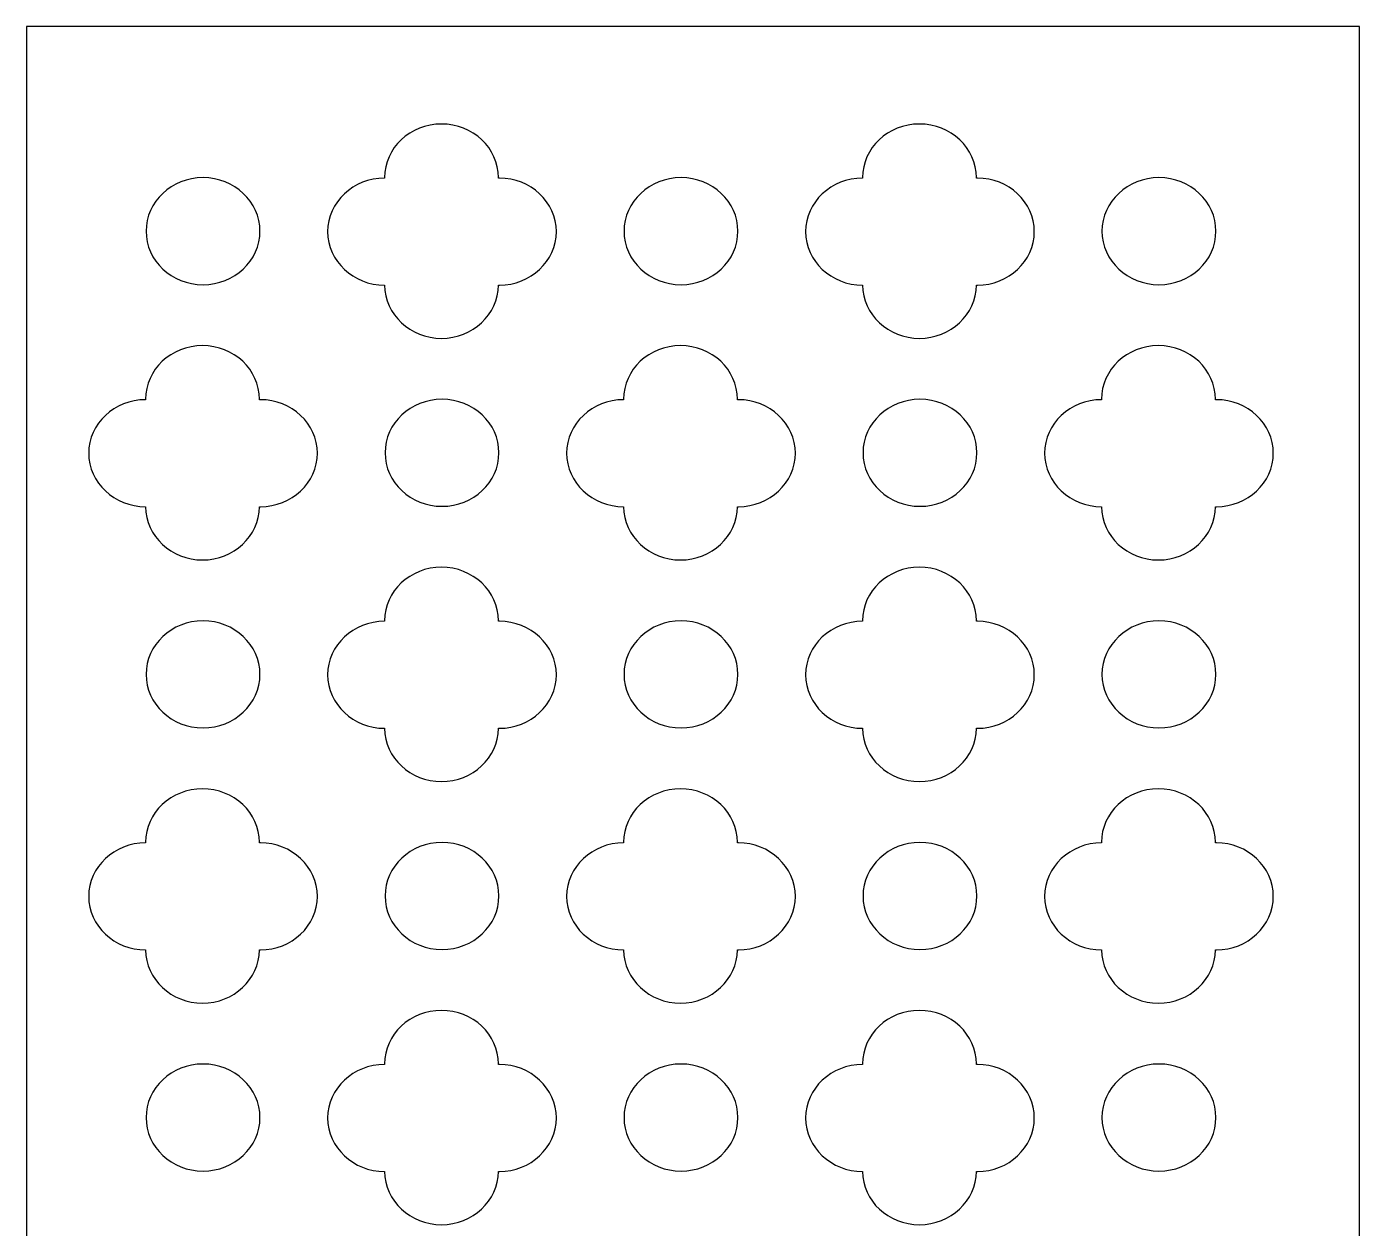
# Model space of a CAD drawing. Header units: centimetres. Extents: x -14.3 to -8.1, y -2.9 to 9.
# Drawn here: x -14.32 to -8.13, y 3.42 to 9 of the extents above; entities that cross this region are included whole.
import ezdxf

# ---------------------------------------------------------------- set-up
doc = ezdxf.new("R2010")
doc.units = ezdxf.units.CM
doc.header["$MEASUREMENT"] = 0
doc.layers.add('layer 1', color=7, linetype='Continuous')

msp = doc.modelspace()

# ---------------------------------------------------------------- linework, layer by layer
at = {"layer": 'layer 1'}
for points, knots in [([(-14.31586, 9.00077), (-14.31586, 9.00077), (-8.13449, 9.00077), (-8.13449, 9.00077), (-8.13449, 9.00077), (-8.13449, 5.02672), (-8.13449, 1.05266), (-8.13449, -2.9214), (-8.13449, -2.9214), (-8.13449, -2.9214), (-14.31586, -2.9214), (-14.31586, -2.9214), (-14.31586, -2.9214), (-14.31586, 1.05266), (-14.31586, 5.02672), (-14.31586, 9.00077)], [0, 0, 0, 0, 0.2, 0.2, 0.2, 0.2, 0.4, 0.4, 0.4, 0.4, 0.6, 0.6, 0.6, 0.6, 1, 1, 1, 1]), ([(-12.91971, 8.04976), (-12.91971, 8.18646), (-12.80123, 8.29793), (-12.65583, 8.29811), (-12.65583, 8.29811), (-12.65584, 8.29892), (-12.65587, 8.29973), (-12.65587, 8.30054), (-12.65587, 8.30054), (-12.65587, 8.43734), (-12.53721, 8.54889), (-12.39166, 8.54889), (-12.39166, 8.54889), (-12.24621, 8.54889), (-12.12755, 8.43734), (-12.12755, 8.30054), (-12.12755, 8.30054), (-12.12755, 8.29971), (-12.12757, 8.29888), (-12.12758, 8.29806), (-12.12758, 8.29806), (-12.12608, 8.29809), (-12.12459, 8.29811), (-12.12309, 8.29811), (-12.12309, 8.29811), (-11.97764, 8.29811), (-11.85898, 8.18656), (-11.85898, 8.04976), (-11.85898, 8.04976), (-11.85898, 7.91291), (-11.97764, 7.80136), (-12.12309, 7.80136), (-12.12309, 7.80136), (-12.12458, 7.80136), (-12.12607, 7.80139), (-12.12756, 7.80141), (-12.12756, 7.80141), (-12.12839, 7.66521), (-12.24671, 7.55443), (-12.39166, 7.55443), (-12.39166, 7.55443), (-12.53669, 7.55443), (-12.655, 7.66519), (-12.65585, 7.80136), (-12.65585, 7.80136), (-12.80124, 7.80155), (-12.91971, 7.91303), (-12.91971, 8.04976)], [0, 0, 0, 0, 0.0769231, 0.0769231, 0.0769231, 0.0769231, 0.1538462, 0.1538462, 0.1538462, 0.1538462, 0.2307692, 0.2307692, 0.2307692, 0.2307692, 0.3076923, 0.3076923, 0.3076923, 0.3076923, 0.3846154, 0.3846154, 0.3846154, 0.3846154, 0.4615385, 0.4615385, 0.4615385, 0.4615385, 0.5384615, 0.5384615, 0.5384615, 0.5384615, 0.6153846, 0.6153846, 0.6153846, 0.6153846, 0.6923077, 0.6923077, 0.6923077, 0.6923077, 0.7692308, 0.7692308, 0.7692308, 0.7692308, 0.8461538, 0.8461538, 0.8461538, 0.8461538, 1, 1, 1, 1]), ([(-10.70279, 8.04976), (-10.70279, 8.18646), (-10.58432, 8.29793), (-10.43892, 8.29811), (-10.43892, 8.29811), (-10.43893, 8.29892), (-10.43895, 8.29973), (-10.43895, 8.30054), (-10.43895, 8.30054), (-10.43895, 8.43734), (-10.32029, 8.54889), (-10.17474, 8.54889), (-10.17474, 8.54889), (-10.02929, 8.54889), (-9.91063, 8.43734), (-9.91063, 8.30054), (-9.91063, 8.30054), (-9.91063, 8.29971), (-9.91066, 8.29888), (-9.91066, 8.29806), (-9.91066, 8.29806), (-9.90917, 8.29809), (-9.90767, 8.29811), (-9.90617, 8.29811), (-9.90617, 8.29811), (-9.76072, 8.29811), (-9.64206, 8.18656), (-9.64206, 8.04976), (-9.64206, 8.04976), (-9.64206, 7.91291), (-9.76072, 7.80136), (-9.90617, 7.80136), (-9.90617, 7.80136), (-9.90767, 7.80136), (-9.90916, 7.80139), (-9.91065, 7.80141), (-9.91065, 7.80141), (-9.91147, 7.66521), (-10.0298, 7.55443), (-10.17474, 7.55443), (-10.17474, 7.55443), (-10.31977, 7.55443), (-10.43808, 7.66519), (-10.43893, 7.80136), (-10.43893, 7.80136), (-10.58432, 7.80155), (-10.70279, 7.91303), (-10.70279, 8.04976)], [0, 0, 0, 0, 0.0769231, 0.0769231, 0.0769231, 0.0769231, 0.1538462, 0.1538462, 0.1538462, 0.1538462, 0.2307692, 0.2307692, 0.2307692, 0.2307692, 0.3076923, 0.3076923, 0.3076923, 0.3076923, 0.3846154, 0.3846154, 0.3846154, 0.3846154, 0.4615385, 0.4615385, 0.4615385, 0.4615385, 0.5384615, 0.5384615, 0.5384615, 0.5384615, 0.6153846, 0.6153846, 0.6153846, 0.6153846, 0.6923077, 0.6923077, 0.6923077, 0.6923077, 0.7692308, 0.7692308, 0.7692308, 0.7692308, 0.8461538, 0.8461538, 0.8461538, 0.8461538, 1, 1, 1, 1]), ([(-13.76196, 8.05169), (-13.76196, 8.18849), (-13.6433, 8.30004), (-13.49775, 8.30004), (-13.49775, 8.30004), (-13.3523, 8.30004), (-13.23364, 8.18849), (-13.23364, 8.05169), (-13.23364, 8.05169), (-13.23364, 7.91484), (-13.3523, 7.80329), (-13.49775, 7.80329), (-13.49775, 7.80329), (-13.6433, 7.80329), (-13.76196, 7.91484), (-13.76196, 8.05169)], [0, 0, 0, 0, 0.2, 0.2, 0.2, 0.2, 0.4, 0.4, 0.4, 0.4, 0.6, 0.6, 0.6, 0.6, 1, 1, 1, 1]), ([(-11.54504, 8.05169), (-11.54504, 8.18849), (-11.42638, 8.30004), (-11.28083, 8.30004), (-11.28083, 8.30004), (-11.13538, 8.30004), (-11.01672, 8.18849), (-11.01672, 8.05169), (-11.01672, 8.05169), (-11.01672, 7.91484), (-11.13538, 7.80329), (-11.28083, 7.80329), (-11.28083, 7.80329), (-11.42638, 7.80329), (-11.54504, 7.91484), (-11.54504, 8.05169)], [0, 0, 0, 0, 0.2, 0.2, 0.2, 0.2, 0.4, 0.4, 0.4, 0.4, 0.6, 0.6, 0.6, 0.6, 1, 1, 1, 1]), ([(-9.32813, 8.05169), (-9.32813, 8.18849), (-9.20947, 8.30004), (-9.06391, 8.30004), (-9.06391, 8.30004), (-8.91847, 8.30004), (-8.7998, 8.18849), (-8.7998, 8.05169), (-8.7998, 8.05169), (-8.7998, 7.91484), (-8.91847, 7.80329), (-9.06391, 7.80329), (-9.06391, 7.80329), (-9.20947, 7.80329), (-9.32813, 7.91484), (-9.32813, 8.05169)], [0, 0, 0, 0, 0.2, 0.2, 0.2, 0.2, 0.4, 0.4, 0.4, 0.4, 0.6, 0.6, 0.6, 0.6, 1, 1, 1, 1]), ([(-14.02816, 7.02157), (-14.02816, 7.15826), (-13.90969, 7.26974), (-13.76429, 7.26992), (-13.76429, 7.26992), (-13.7643, 7.27073), (-13.76433, 7.27154), (-13.76433, 7.27235), (-13.76433, 7.27235), (-13.76433, 7.40915), (-13.64567, 7.5207), (-13.50012, 7.5207), (-13.50012, 7.5207), (-13.35467, 7.5207), (-13.23601, 7.40915), (-13.23601, 7.27235), (-13.23601, 7.27235), (-13.23601, 7.27152), (-13.23603, 7.27069), (-13.23604, 7.26987), (-13.23604, 7.26987), (-13.23454, 7.26989), (-13.23305, 7.26992), (-13.23155, 7.26992), (-13.23155, 7.26992), (-13.0861, 7.26992), (-12.96744, 7.15837), (-12.96744, 7.02157), (-12.96744, 7.02157), (-12.96744, 6.88472), (-13.0861, 6.77316), (-13.23155, 6.77316), (-13.23155, 6.77316), (-13.23304, 6.77316), (-13.23453, 6.7732), (-13.23602, 6.77322), (-13.23602, 6.77322), (-13.23685, 6.63702), (-13.35517, 6.52624), (-13.50012, 6.52624), (-13.50012, 6.52624), (-13.64514, 6.52624), (-13.76346, 6.63699), (-13.76431, 6.77317), (-13.76431, 6.77317), (-13.9097, 6.77335), (-14.02816, 6.88483), (-14.02816, 7.02157)], [0, 0, 0, 0, 0.0769231, 0.0769231, 0.0769231, 0.0769231, 0.1538462, 0.1538462, 0.1538462, 0.1538462, 0.2307692, 0.2307692, 0.2307692, 0.2307692, 0.3076923, 0.3076923, 0.3076923, 0.3076923, 0.3846154, 0.3846154, 0.3846154, 0.3846154, 0.4615385, 0.4615385, 0.4615385, 0.4615385, 0.5384615, 0.5384615, 0.5384615, 0.5384615, 0.6153846, 0.6153846, 0.6153846, 0.6153846, 0.6923077, 0.6923077, 0.6923077, 0.6923077, 0.7692308, 0.7692308, 0.7692308, 0.7692308, 0.8461538, 0.8461538, 0.8461538, 0.8461538, 1, 1, 1, 1]), ([(-11.81125, 7.02157), (-11.81125, 7.15826), (-11.69277, 7.26974), (-11.54738, 7.26992), (-11.54738, 7.26992), (-11.54738, 7.27073), (-11.54741, 7.27154), (-11.54741, 7.27235), (-11.54741, 7.27235), (-11.54741, 7.40915), (-11.42875, 7.5207), (-11.2832, 7.5207), (-11.2832, 7.5207), (-11.13775, 7.5207), (-11.01909, 7.40915), (-11.01909, 7.27235), (-11.01909, 7.27235), (-11.01909, 7.27152), (-11.01912, 7.27069), (-11.01912, 7.26987), (-11.01912, 7.26987), (-11.01762, 7.26989), (-11.01613, 7.26992), (-11.01463, 7.26992), (-11.01463, 7.26992), (-10.86918, 7.26992), (-10.75052, 7.15837), (-10.75052, 7.02157), (-10.75052, 7.02157), (-10.75052, 6.88472), (-10.86918, 6.77316), (-11.01463, 6.77316), (-11.01463, 6.77316), (-11.01613, 6.77316), (-11.01762, 6.7732), (-11.01911, 6.77322), (-11.01911, 6.77322), (-11.01993, 6.63702), (-11.13826, 6.52624), (-11.2832, 6.52624), (-11.2832, 6.52624), (-11.42823, 6.52624), (-11.54654, 6.63699), (-11.54739, 6.77317), (-11.54739, 6.77317), (-11.69278, 6.77335), (-11.81125, 6.88483), (-11.81125, 7.02157)], [0, 0, 0, 0, 0.0769231, 0.0769231, 0.0769231, 0.0769231, 0.1538462, 0.1538462, 0.1538462, 0.1538462, 0.2307692, 0.2307692, 0.2307692, 0.2307692, 0.3076923, 0.3076923, 0.3076923, 0.3076923, 0.3846154, 0.3846154, 0.3846154, 0.3846154, 0.4615385, 0.4615385, 0.4615385, 0.4615385, 0.5384615, 0.5384615, 0.5384615, 0.5384615, 0.6153846, 0.6153846, 0.6153846, 0.6153846, 0.6923077, 0.6923077, 0.6923077, 0.6923077, 0.7692308, 0.7692308, 0.7692308, 0.7692308, 0.8461538, 0.8461538, 0.8461538, 0.8461538, 1, 1, 1, 1]), ([(-9.59433, 7.02157), (-9.59433, 7.15826), (-9.47586, 7.26974), (-9.33046, 7.26992), (-9.33046, 7.26992), (-9.33047, 7.27073), (-9.3305, 7.27154), (-9.3305, 7.27235), (-9.3305, 7.27235), (-9.3305, 7.40915), (-9.21183, 7.5207), (-9.06628, 7.5207), (-9.06628, 7.5207), (-8.92083, 7.5207), (-8.80217, 7.40915), (-8.80217, 7.27235), (-8.80217, 7.27235), (-8.80217, 7.27152), (-8.8022, 7.27069), (-8.80221, 7.26987), (-8.80221, 7.26987), (-8.80071, 7.26989), (-8.79922, 7.26992), (-8.79771, 7.26992), (-8.79771, 7.26992), (-8.65227, 7.26992), (-8.53361, 7.15837), (-8.53361, 7.02157), (-8.53361, 7.02157), (-8.53361, 6.88472), (-8.65227, 6.77316), (-8.79771, 6.77316), (-8.79771, 6.77316), (-8.79921, 6.77316), (-8.8007, 6.7732), (-8.80219, 6.77322), (-8.80219, 6.77322), (-8.80301, 6.63702), (-8.92134, 6.52624), (-9.06628, 6.52624), (-9.06628, 6.52624), (-9.21131, 6.52624), (-9.32962, 6.63699), (-9.33047, 6.77317), (-9.33047, 6.77317), (-9.47586, 6.77335), (-9.59433, 6.88483), (-9.59433, 7.02157)], [0, 0, 0, 0, 0.0769231, 0.0769231, 0.0769231, 0.0769231, 0.1538462, 0.1538462, 0.1538462, 0.1538462, 0.2307692, 0.2307692, 0.2307692, 0.2307692, 0.3076923, 0.3076923, 0.3076923, 0.3076923, 0.3846154, 0.3846154, 0.3846154, 0.3846154, 0.4615385, 0.4615385, 0.4615385, 0.4615385, 0.5384615, 0.5384615, 0.5384615, 0.5384615, 0.6153846, 0.6153846, 0.6153846, 0.6153846, 0.6923077, 0.6923077, 0.6923077, 0.6923077, 0.7692308, 0.7692308, 0.7692308, 0.7692308, 0.8461538, 0.8461538, 0.8461538, 0.8461538, 1, 1, 1, 1]), ([(-12.6535, 7.0235), (-12.6535, 7.1603), (-12.53484, 7.27185), (-12.38929, 7.27185), (-12.38929, 7.27185), (-12.24384, 7.27185), (-12.12518, 7.1603), (-12.12518, 7.0235), (-12.12518, 7.0235), (-12.12518, 6.88665), (-12.24384, 6.77509), (-12.38929, 6.77509), (-12.38929, 6.77509), (-12.53484, 6.77509), (-12.6535, 6.88665), (-12.6535, 7.0235)], [0, 0, 0, 0, 0.2, 0.2, 0.2, 0.2, 0.4, 0.4, 0.4, 0.4, 0.6, 0.6, 0.6, 0.6, 1, 1, 1, 1]), ([(-10.43659, 7.0235), (-10.43659, 7.1603), (-10.31792, 7.27185), (-10.17237, 7.27185), (-10.17237, 7.27185), (-10.02692, 7.27185), (-9.90826, 7.1603), (-9.90826, 7.0235), (-9.90826, 7.0235), (-9.90826, 6.88665), (-10.02692, 6.77509), (-10.17237, 6.77509), (-10.17237, 6.77509), (-10.31792, 6.77509), (-10.43659, 6.88665), (-10.43659, 7.0235)], [0, 0, 0, 0, 0.2, 0.2, 0.2, 0.2, 0.4, 0.4, 0.4, 0.4, 0.6, 0.6, 0.6, 0.6, 1, 1, 1, 1]), ([(-12.91971, 5.99338), (-12.91971, 6.13007), (-12.80123, 6.24154), (-12.65583, 6.24172), (-12.65583, 6.24172), (-12.65584, 6.24253), (-12.65587, 6.24335), (-12.65587, 6.24415), (-12.65587, 6.24415), (-12.65587, 6.38096), (-12.53721, 6.49251), (-12.39166, 6.49251), (-12.39166, 6.49251), (-12.24621, 6.49251), (-12.12755, 6.38096), (-12.12755, 6.24415), (-12.12755, 6.24415), (-12.12755, 6.24332), (-12.12757, 6.24251), (-12.12758, 6.24168), (-12.12758, 6.24168), (-12.12608, 6.2417), (-12.12459, 6.24173), (-12.12309, 6.24173), (-12.12309, 6.24173), (-11.97764, 6.24173), (-11.85898, 6.13018), (-11.85898, 5.99338), (-11.85898, 5.99338), (-11.85898, 5.85652), (-11.97764, 5.74497), (-12.12309, 5.74497), (-12.12309, 5.74497), (-12.12458, 5.74497), (-12.12607, 5.745), (-12.12756, 5.74503), (-12.12756, 5.74503), (-12.12839, 5.60883), (-12.24671, 5.49804), (-12.39166, 5.49804), (-12.39166, 5.49804), (-12.53669, 5.49804), (-12.655, 5.6088), (-12.65585, 5.74498), (-12.65585, 5.74498), (-12.80124, 5.74516), (-12.91971, 5.85664), (-12.91971, 5.99338)], [0, 0, 0, 0, 0.0769231, 0.0769231, 0.0769231, 0.0769231, 0.1538462, 0.1538462, 0.1538462, 0.1538462, 0.2307692, 0.2307692, 0.2307692, 0.2307692, 0.3076923, 0.3076923, 0.3076923, 0.3076923, 0.3846154, 0.3846154, 0.3846154, 0.3846154, 0.4615385, 0.4615385, 0.4615385, 0.4615385, 0.5384615, 0.5384615, 0.5384615, 0.5384615, 0.6153846, 0.6153846, 0.6153846, 0.6153846, 0.6923077, 0.6923077, 0.6923077, 0.6923077, 0.7692308, 0.7692308, 0.7692308, 0.7692308, 0.8461538, 0.8461538, 0.8461538, 0.8461538, 1, 1, 1, 1]), ([(-10.70279, 5.99338), (-10.70279, 6.13007), (-10.58432, 6.24154), (-10.43892, 6.24172), (-10.43892, 6.24172), (-10.43893, 6.24253), (-10.43895, 6.24335), (-10.43895, 6.24415), (-10.43895, 6.24415), (-10.43895, 6.38096), (-10.32029, 6.49251), (-10.17474, 6.49251), (-10.17474, 6.49251), (-10.02929, 6.49251), (-9.91063, 6.38096), (-9.91063, 6.24415), (-9.91063, 6.24415), (-9.91063, 6.24332), (-9.91066, 6.24251), (-9.91066, 6.24168), (-9.91066, 6.24168), (-9.90917, 6.2417), (-9.90767, 6.24173), (-9.90617, 6.24173), (-9.90617, 6.24173), (-9.76072, 6.24173), (-9.64206, 6.13018), (-9.64206, 5.99338), (-9.64206, 5.99338), (-9.64206, 5.85652), (-9.76072, 5.74497), (-9.90617, 5.74497), (-9.90617, 5.74497), (-9.90767, 5.74497), (-9.90916, 5.745), (-9.91065, 5.74503), (-9.91065, 5.74503), (-9.91147, 5.60883), (-10.0298, 5.49804), (-10.17474, 5.49804), (-10.17474, 5.49804), (-10.31977, 5.49804), (-10.43808, 5.6088), (-10.43893, 5.74498), (-10.43893, 5.74498), (-10.58432, 5.74516), (-10.70279, 5.85664), (-10.70279, 5.99338)], [0, 0, 0, 0, 0.0769231, 0.0769231, 0.0769231, 0.0769231, 0.1538462, 0.1538462, 0.1538462, 0.1538462, 0.2307692, 0.2307692, 0.2307692, 0.2307692, 0.3076923, 0.3076923, 0.3076923, 0.3076923, 0.3846154, 0.3846154, 0.3846154, 0.3846154, 0.4615385, 0.4615385, 0.4615385, 0.4615385, 0.5384615, 0.5384615, 0.5384615, 0.5384615, 0.6153846, 0.6153846, 0.6153846, 0.6153846, 0.6923077, 0.6923077, 0.6923077, 0.6923077, 0.7692308, 0.7692308, 0.7692308, 0.7692308, 0.8461538, 0.8461538, 0.8461538, 0.8461538, 1, 1, 1, 1]), ([(-13.76196, 5.9953), (-13.76196, 6.13211), (-13.6433, 6.24366), (-13.49775, 6.24366), (-13.49775, 6.24366), (-13.3523, 6.24366), (-13.23364, 6.13211), (-13.23364, 5.9953), (-13.23364, 5.9953), (-13.23364, 5.85845), (-13.3523, 5.7469), (-13.49775, 5.7469), (-13.49775, 5.7469), (-13.6433, 5.7469), (-13.76196, 5.85845), (-13.76196, 5.9953)], [0, 0, 0, 0, 0.2, 0.2, 0.2, 0.2, 0.4, 0.4, 0.4, 0.4, 0.6, 0.6, 0.6, 0.6, 1, 1, 1, 1]), ([(-11.54504, 5.9953), (-11.54504, 6.13211), (-11.42638, 6.24366), (-11.28083, 6.24366), (-11.28083, 6.24366), (-11.13538, 6.24366), (-11.01672, 6.13211), (-11.01672, 5.9953), (-11.01672, 5.9953), (-11.01672, 5.85845), (-11.13538, 5.7469), (-11.28083, 5.7469), (-11.28083, 5.7469), (-11.42638, 5.7469), (-11.54504, 5.85845), (-11.54504, 5.9953)], [0, 0, 0, 0, 0.2, 0.2, 0.2, 0.2, 0.4, 0.4, 0.4, 0.4, 0.6, 0.6, 0.6, 0.6, 1, 1, 1, 1]), ([(-9.32813, 5.9953), (-9.32813, 6.13211), (-9.20947, 6.24366), (-9.06391, 6.24366), (-9.06391, 6.24366), (-8.91847, 6.24366), (-8.7998, 6.13211), (-8.7998, 5.9953), (-8.7998, 5.9953), (-8.7998, 5.85845), (-8.91847, 5.7469), (-9.06391, 5.7469), (-9.06391, 5.7469), (-9.20947, 5.7469), (-9.32813, 5.85845), (-9.32813, 5.9953)], [0, 0, 0, 0, 0.2, 0.2, 0.2, 0.2, 0.4, 0.4, 0.4, 0.4, 0.6, 0.6, 0.6, 0.6, 1, 1, 1, 1]), ([(-14.02816, 4.96518), (-14.02816, 5.10187), (-13.90969, 5.21336), (-13.76429, 5.21353), (-13.76429, 5.21353), (-13.7643, 5.21434), (-13.76433, 5.21515), (-13.76433, 5.21596), (-13.76433, 5.21596), (-13.76433, 5.35276), (-13.64567, 5.46431), (-13.50012, 5.46431), (-13.50012, 5.46431), (-13.35467, 5.46431), (-13.23601, 5.35276), (-13.23601, 5.21596), (-13.23601, 5.21596), (-13.23601, 5.21513), (-13.23603, 5.21431), (-13.23604, 5.21348), (-13.23604, 5.21348), (-13.23454, 5.21351), (-13.23305, 5.21354), (-13.23155, 5.21354), (-13.23155, 5.21354), (-13.0861, 5.21354), (-12.96744, 5.10198), (-12.96744, 4.96518), (-12.96744, 4.96518), (-12.96744, 4.82833), (-13.0861, 4.71678), (-13.23155, 4.71678), (-13.23155, 4.71678), (-13.23304, 4.71678), (-13.23453, 4.71681), (-13.23602, 4.71683), (-13.23602, 4.71683), (-13.23685, 4.58063), (-13.35517, 4.46985), (-13.50012, 4.46985), (-13.50012, 4.46985), (-13.64514, 4.46985), (-13.76346, 4.58061), (-13.76431, 4.71678), (-13.76431, 4.71678), (-13.9097, 4.71697), (-14.02816, 4.82844), (-14.02816, 4.96518)], [0, 0, 0, 0, 0.0769231, 0.0769231, 0.0769231, 0.0769231, 0.1538462, 0.1538462, 0.1538462, 0.1538462, 0.2307692, 0.2307692, 0.2307692, 0.2307692, 0.3076923, 0.3076923, 0.3076923, 0.3076923, 0.3846154, 0.3846154, 0.3846154, 0.3846154, 0.4615385, 0.4615385, 0.4615385, 0.4615385, 0.5384615, 0.5384615, 0.5384615, 0.5384615, 0.6153846, 0.6153846, 0.6153846, 0.6153846, 0.6923077, 0.6923077, 0.6923077, 0.6923077, 0.7692308, 0.7692308, 0.7692308, 0.7692308, 0.8461538, 0.8461538, 0.8461538, 0.8461538, 1, 1, 1, 1]), ([(-11.81125, 4.96518), (-11.81125, 5.10187), (-11.69277, 5.21336), (-11.54738, 5.21353), (-11.54738, 5.21353), (-11.54738, 5.21434), (-11.54741, 5.21515), (-11.54741, 5.21596), (-11.54741, 5.21596), (-11.54741, 5.35276), (-11.42875, 5.46431), (-11.2832, 5.46431), (-11.2832, 5.46431), (-11.13775, 5.46431), (-11.01909, 5.35276), (-11.01909, 5.21596), (-11.01909, 5.21596), (-11.01909, 5.21513), (-11.01912, 5.21431), (-11.01912, 5.21348), (-11.01912, 5.21348), (-11.01762, 5.21351), (-11.01613, 5.21354), (-11.01463, 5.21354), (-11.01463, 5.21354), (-10.86918, 5.21354), (-10.75052, 5.10198), (-10.75052, 4.96518), (-10.75052, 4.96518), (-10.75052, 4.82833), (-10.86918, 4.71678), (-11.01463, 4.71678), (-11.01463, 4.71678), (-11.01613, 4.71678), (-11.01762, 4.71681), (-11.01911, 4.71683), (-11.01911, 4.71683), (-11.01993, 4.58063), (-11.13826, 4.46985), (-11.2832, 4.46985), (-11.2832, 4.46985), (-11.42823, 4.46985), (-11.54654, 4.58061), (-11.54739, 4.71678), (-11.54739, 4.71678), (-11.69278, 4.71697), (-11.81125, 4.82844), (-11.81125, 4.96518)], [0, 0, 0, 0, 0.0769231, 0.0769231, 0.0769231, 0.0769231, 0.1538462, 0.1538462, 0.1538462, 0.1538462, 0.2307692, 0.2307692, 0.2307692, 0.2307692, 0.3076923, 0.3076923, 0.3076923, 0.3076923, 0.3846154, 0.3846154, 0.3846154, 0.3846154, 0.4615385, 0.4615385, 0.4615385, 0.4615385, 0.5384615, 0.5384615, 0.5384615, 0.5384615, 0.6153846, 0.6153846, 0.6153846, 0.6153846, 0.6923077, 0.6923077, 0.6923077, 0.6923077, 0.7692308, 0.7692308, 0.7692308, 0.7692308, 0.8461538, 0.8461538, 0.8461538, 0.8461538, 1, 1, 1, 1]), ([(-9.59433, 4.96518), (-9.59433, 5.10187), (-9.47586, 5.21336), (-9.33046, 5.21353), (-9.33046, 5.21353), (-9.33047, 5.21434), (-9.3305, 5.21515), (-9.3305, 5.21596), (-9.3305, 5.21596), (-9.3305, 5.35276), (-9.21183, 5.46431), (-9.06628, 5.46431), (-9.06628, 5.46431), (-8.92083, 5.46431), (-8.80217, 5.35276), (-8.80217, 5.21596), (-8.80217, 5.21596), (-8.80217, 5.21513), (-8.8022, 5.21431), (-8.80221, 5.21348), (-8.80221, 5.21348), (-8.80071, 5.21351), (-8.79922, 5.21354), (-8.79771, 5.21354), (-8.79771, 5.21354), (-8.65227, 5.21354), (-8.53361, 5.10198), (-8.53361, 4.96518), (-8.53361, 4.96518), (-8.53361, 4.82833), (-8.65227, 4.71678), (-8.79771, 4.71678), (-8.79771, 4.71678), (-8.79921, 4.71678), (-8.8007, 4.71681), (-8.80219, 4.71683), (-8.80219, 4.71683), (-8.80301, 4.58063), (-8.92134, 4.46985), (-9.06628, 4.46985), (-9.06628, 4.46985), (-9.21131, 4.46985), (-9.32962, 4.58061), (-9.33047, 4.71678), (-9.33047, 4.71678), (-9.47586, 4.71697), (-9.59433, 4.82844), (-9.59433, 4.96518)], [0, 0, 0, 0, 0.0769231, 0.0769231, 0.0769231, 0.0769231, 0.1538462, 0.1538462, 0.1538462, 0.1538462, 0.2307692, 0.2307692, 0.2307692, 0.2307692, 0.3076923, 0.3076923, 0.3076923, 0.3076923, 0.3846154, 0.3846154, 0.3846154, 0.3846154, 0.4615385, 0.4615385, 0.4615385, 0.4615385, 0.5384615, 0.5384615, 0.5384615, 0.5384615, 0.6153846, 0.6153846, 0.6153846, 0.6153846, 0.6923077, 0.6923077, 0.6923077, 0.6923077, 0.7692308, 0.7692308, 0.7692308, 0.7692308, 0.8461538, 0.8461538, 0.8461538, 0.8461538, 1, 1, 1, 1]), ([(-12.6535, 4.96711), (-12.6535, 5.10391), (-12.53484, 5.21546), (-12.38929, 5.21546), (-12.38929, 5.21546), (-12.24384, 5.21546), (-12.12518, 5.10391), (-12.12518, 4.96711), (-12.12518, 4.96711), (-12.12518, 4.83026), (-12.24384, 4.71871), (-12.38929, 4.71871), (-12.38929, 4.71871), (-12.53484, 4.71871), (-12.6535, 4.83026), (-12.6535, 4.96711)], [0, 0, 0, 0, 0.2, 0.2, 0.2, 0.2, 0.4, 0.4, 0.4, 0.4, 0.6, 0.6, 0.6, 0.6, 1, 1, 1, 1]), ([(-10.43659, 4.96711), (-10.43659, 5.10391), (-10.31792, 5.21546), (-10.17237, 5.21546), (-10.17237, 5.21546), (-10.02692, 5.21546), (-9.90826, 5.10391), (-9.90826, 4.96711), (-9.90826, 4.96711), (-9.90826, 4.83026), (-10.02692, 4.71871), (-10.17237, 4.71871), (-10.17237, 4.71871), (-10.31792, 4.71871), (-10.43659, 4.83026), (-10.43659, 4.96711)], [0, 0, 0, 0, 0.2, 0.2, 0.2, 0.2, 0.4, 0.4, 0.4, 0.4, 0.6, 0.6, 0.6, 0.6, 1, 1, 1, 1]), ([(-12.91971, 3.93699), (-12.91971, 4.07368), (-12.80123, 4.18516), (-12.65583, 4.18534), (-12.65583, 4.18534), (-12.65584, 4.18615), (-12.65587, 4.18696), (-12.65587, 4.18777), (-12.65587, 4.18777), (-12.65587, 4.32457), (-12.53721, 4.43612), (-12.39166, 4.43612), (-12.39166, 4.43612), (-12.24621, 4.43612), (-12.12755, 4.32457), (-12.12755, 4.18777), (-12.12755, 4.18777), (-12.12755, 4.18694), (-12.12757, 4.18612), (-12.12758, 4.18529), (-12.12758, 4.18529), (-12.12608, 4.18531), (-12.12459, 4.18534), (-12.12309, 4.18534), (-12.12309, 4.18534), (-11.97764, 4.18534), (-11.85898, 4.07379), (-11.85898, 3.93699), (-11.85898, 3.93699), (-11.85898, 3.80014), (-11.97764, 3.68859), (-12.12309, 3.68859), (-12.12309, 3.68859), (-12.12458, 3.68859), (-12.12607, 3.68861), (-12.12756, 3.68864), (-12.12756, 3.68864), (-12.12839, 3.55244), (-12.24671, 3.44166), (-12.39166, 3.44166), (-12.39166, 3.44166), (-12.53669, 3.44166), (-12.655, 3.55241), (-12.65585, 3.68859), (-12.65585, 3.68859), (-12.80124, 3.68877), (-12.91971, 3.80025), (-12.91971, 3.93699)], [0, 0, 0, 0, 0.0769231, 0.0769231, 0.0769231, 0.0769231, 0.1538462, 0.1538462, 0.1538462, 0.1538462, 0.2307692, 0.2307692, 0.2307692, 0.2307692, 0.3076923, 0.3076923, 0.3076923, 0.3076923, 0.3846154, 0.3846154, 0.3846154, 0.3846154, 0.4615385, 0.4615385, 0.4615385, 0.4615385, 0.5384615, 0.5384615, 0.5384615, 0.5384615, 0.6153846, 0.6153846, 0.6153846, 0.6153846, 0.6923077, 0.6923077, 0.6923077, 0.6923077, 0.7692308, 0.7692308, 0.7692308, 0.7692308, 0.8461538, 0.8461538, 0.8461538, 0.8461538, 1, 1, 1, 1]), ([(-10.70279, 3.93699), (-10.70279, 4.07368), (-10.58432, 4.18516), (-10.43892, 4.18534), (-10.43892, 4.18534), (-10.43893, 4.18615), (-10.43895, 4.18696), (-10.43895, 4.18777), (-10.43895, 4.18777), (-10.43895, 4.32457), (-10.32029, 4.43612), (-10.17474, 4.43612), (-10.17474, 4.43612), (-10.02929, 4.43612), (-9.91063, 4.32457), (-9.91063, 4.18777), (-9.91063, 4.18777), (-9.91063, 4.18694), (-9.91066, 4.18612), (-9.91066, 4.18529), (-9.91066, 4.18529), (-9.90917, 4.18531), (-9.90767, 4.18534), (-9.90617, 4.18534), (-9.90617, 4.18534), (-9.76072, 4.18534), (-9.64206, 4.07379), (-9.64206, 3.93699), (-9.64206, 3.93699), (-9.64206, 3.80014), (-9.76072, 3.68859), (-9.90617, 3.68859), (-9.90617, 3.68859), (-9.90767, 3.68859), (-9.90916, 3.68861), (-9.91065, 3.68864), (-9.91065, 3.68864), (-9.91147, 3.55244), (-10.0298, 3.44166), (-10.17474, 3.44166), (-10.17474, 3.44166), (-10.31977, 3.44166), (-10.43808, 3.55241), (-10.43893, 3.68859), (-10.43893, 3.68859), (-10.58432, 3.68877), (-10.70279, 3.80025), (-10.70279, 3.93699)], [0, 0, 0, 0, 0.0769231, 0.0769231, 0.0769231, 0.0769231, 0.1538462, 0.1538462, 0.1538462, 0.1538462, 0.2307692, 0.2307692, 0.2307692, 0.2307692, 0.3076923, 0.3076923, 0.3076923, 0.3076923, 0.3846154, 0.3846154, 0.3846154, 0.3846154, 0.4615385, 0.4615385, 0.4615385, 0.4615385, 0.5384615, 0.5384615, 0.5384615, 0.5384615, 0.6153846, 0.6153846, 0.6153846, 0.6153846, 0.6923077, 0.6923077, 0.6923077, 0.6923077, 0.7692308, 0.7692308, 0.7692308, 0.7692308, 0.8461538, 0.8461538, 0.8461538, 0.8461538, 1, 1, 1, 1]), ([(-13.76196, 3.93892), (-13.76196, 4.07572), (-13.6433, 4.18727), (-13.49775, 4.18727), (-13.49775, 4.18727), (-13.3523, 4.18727), (-13.23364, 4.07572), (-13.23364, 3.93892), (-13.23364, 3.93892), (-13.23364, 3.80206), (-13.3523, 3.69051), (-13.49775, 3.69051), (-13.49775, 3.69051), (-13.6433, 3.69051), (-13.76196, 3.80206), (-13.76196, 3.93892)], [0, 0, 0, 0, 0.2, 0.2, 0.2, 0.2, 0.4, 0.4, 0.4, 0.4, 0.6, 0.6, 0.6, 0.6, 1, 1, 1, 1]), ([(-11.54504, 3.93892), (-11.54504, 4.07572), (-11.42638, 4.18727), (-11.28083, 4.18727), (-11.28083, 4.18727), (-11.13538, 4.18727), (-11.01672, 4.07572), (-11.01672, 3.93892), (-11.01672, 3.93892), (-11.01672, 3.80206), (-11.13538, 3.69051), (-11.28083, 3.69051), (-11.28083, 3.69051), (-11.42638, 3.69051), (-11.54504, 3.80206), (-11.54504, 3.93892)], [0, 0, 0, 0, 0.2, 0.2, 0.2, 0.2, 0.4, 0.4, 0.4, 0.4, 0.6, 0.6, 0.6, 0.6, 1, 1, 1, 1]), ([(-9.32813, 3.93892), (-9.32813, 4.07572), (-9.20947, 4.18727), (-9.06391, 4.18727), (-9.06391, 4.18727), (-8.91847, 4.18727), (-8.7998, 4.07572), (-8.7998, 3.93892), (-8.7998, 3.93892), (-8.7998, 3.80206), (-8.91847, 3.69051), (-9.06391, 3.69051), (-9.06391, 3.69051), (-9.20947, 3.69051), (-9.32813, 3.80206), (-9.32813, 3.93892)], [0, 0, 0, 0, 0.2, 0.2, 0.2, 0.2, 0.4, 0.4, 0.4, 0.4, 0.6, 0.6, 0.6, 0.6, 1, 1, 1, 1])]:
    msp.add_open_spline(points, degree=3, knots=knots, dxfattribs=at)

doc.saveas('drawing.dxf')
